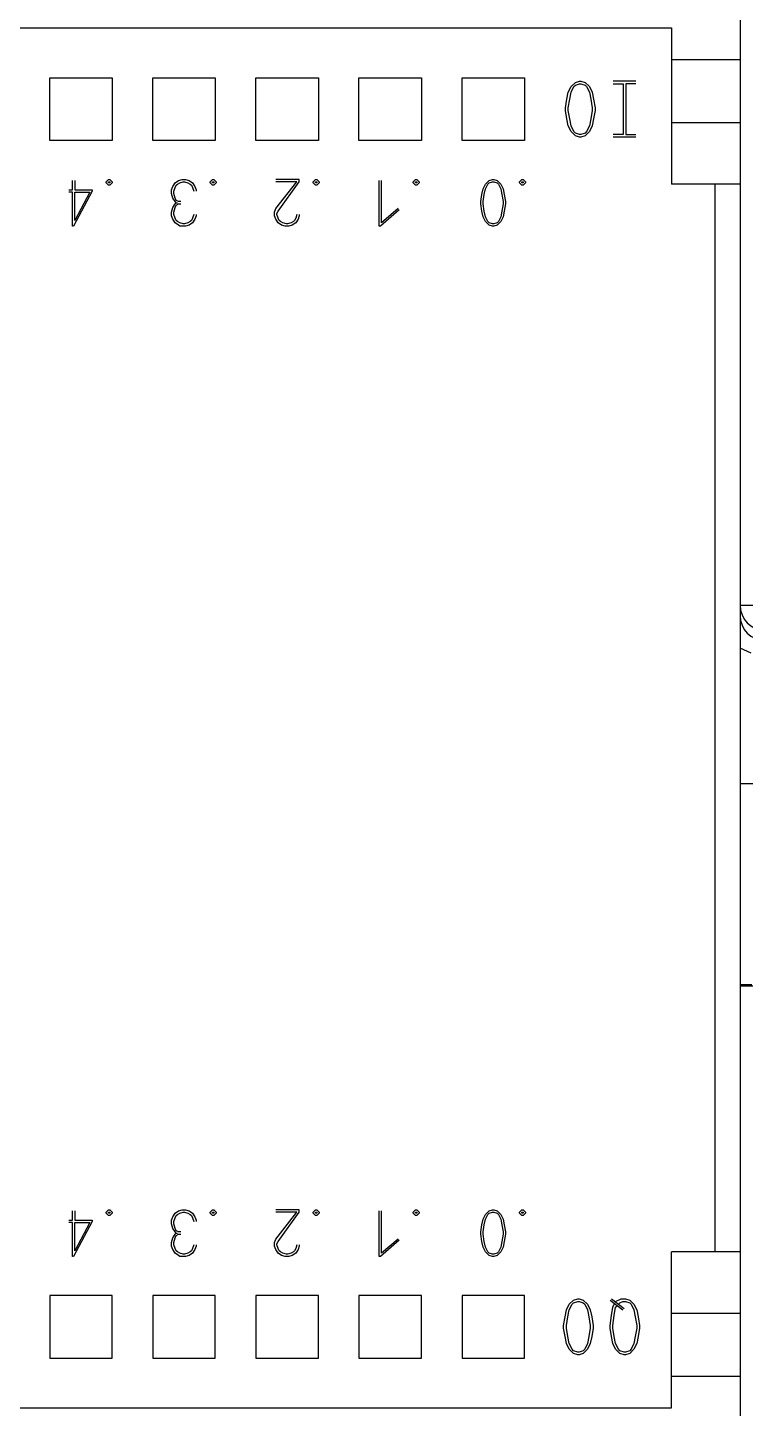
# Model space of a CAD drawing. Header units: millimetres. Extents: x 1181 to 1755, y 284 to 690.
# Drawn here: x 1445.63 to 1468.61, y 460.66 to 504.89 of the extents above; entities that cross this region are included whole.
import ezdxf

# ---------------------------------------------------------------- set-up
doc = ezdxf.new("R2010")
doc.units = ezdxf.units.MM
doc.layers.add('0007LEVEL_0', color=7, linetype='Continuous')
doc.layers.add('8_ALL_NOTES_BALLOONS_SYMBOLS_GT', color=7, linetype='Continuous')

msp = doc.modelspace()

# ---------------------------------------------------------------- linework, layer by layer
at = {"color": 7, "linetype": 'Continuous'}
for p, q in [((1468.439, 521.976), (1468.439, 443.576)), ((1313.039, 504.876), (1466.239, 504.876)), ((1466.239, 504.876), (1466.239, 499.876)), ((1466.239, 503.863), (1468.439, 503.863)), ((1446.339, 501.276), (1446.339, 503.276)), ((1446.339, 503.276), (1448.339, 503.276)), ((1448.339, 503.276), (1448.339, 501.276)), ((1449.639, 501.276), (1449.639, 503.276)), ((1449.639, 503.276), (1451.639, 503.276)), ((1451.639, 503.276), (1451.639, 501.276)), ((1452.939, 501.276), (1452.939, 503.276)), ((1452.939, 503.276), (1454.939, 503.276)), ((1454.939, 503.276), (1454.939, 501.276)), ((1456.239, 501.276), (1456.239, 503.276)), ((1456.239, 503.276), (1458.239, 503.276)), ((1458.239, 503.276), (1458.239, 501.276)), ((1459.539, 501.276), (1459.539, 503.276)), ((1459.539, 503.276), (1461.539, 503.276)), ((1461.539, 503.276), (1461.539, 501.276)), ((1466.239, 501.848), (1468.439, 501.848)), ((1448.339, 501.276), (1446.339, 501.276)), ((1451.639, 501.276), (1449.639, 501.276)), ((1454.939, 501.276), (1452.939, 501.276)), ((1458.239, 501.276), (1456.239, 501.276)), ((1461.539, 501.276), (1459.539, 501.276)), ((1468.439, 499.876), (1466.239, 499.876)), ((1468.439, 480.676), (1469.189, 480.676)), ((1485.839, 474.182), (1468.439, 474.19)), ((1466.239, 460.676), (1466.239, 465.676)), ((1468.439, 465.676), (1466.239, 465.676)), ((1446.339, 464.276), (1446.339, 462.276)), ((1448.339, 464.276), (1446.339, 464.276)), ((1448.339, 462.276), (1448.339, 464.276)), ((1449.639, 464.276), (1449.639, 462.276)), ((1451.639, 464.276), (1449.639, 464.276)), ((1451.639, 462.276), (1451.639, 464.276)), ((1452.939, 464.276), (1452.939, 462.276)), ((1454.939, 464.276), (1452.939, 464.276)), ((1454.939, 462.276), (1454.939, 464.276)), ((1456.239, 464.276), (1456.239, 462.276)), ((1458.239, 464.276), (1456.239, 464.276)), ((1458.239, 462.276), (1458.239, 464.276)), ((1459.539, 464.276), (1459.539, 462.276)), ((1461.539, 464.276), (1459.539, 464.276)), ((1461.539, 462.276), (1461.539, 464.276)), ((1468.439, 463.703), (1466.239, 463.703)), ((1446.339, 462.276), (1448.339, 462.276)), ((1449.639, 462.276), (1451.639, 462.276)), ((1452.939, 462.276), (1454.939, 462.276)), ((1456.239, 462.276), (1458.239, 462.276)), ((1459.539, 462.276), (1461.539, 462.276)), ((1468.439, 461.688), (1466.239, 461.688)), ((1313.039, 460.676), (1466.239, 460.676))]:
    msp.add_line(p, q, dxfattribs=at)
msp.add_arc((1469.239, 486.052), 0.8, 180, 269, dxfattribs=at)
at = {"layer": '0007LEVEL_0', "color": 7, "linetype": 'Continuous'}
for p, q in [((1462.939, 502.816), (1463.029, 502.996)), ((1463.029, 502.996), (1463.164, 503.131)), ((1463.029, 502.816), (1463.119, 502.996)), ((1463.119, 502.996), (1463.164, 503.041)), ((1463.164, 503.131), (1463.299, 503.176)), ((1463.164, 503.041), (1463.299, 503.086)), ((1463.299, 503.176), (1463.344, 503.176)), ((1463.299, 503.086), (1463.344, 503.086)), ((1463.344, 503.176), (1463.479, 503.131)), ((1463.344, 503.086), (1463.479, 503.041)), ((1463.479, 503.131), (1463.614, 502.996)), ((1463.479, 503.041), (1463.524, 502.996)), ((1463.524, 502.996), (1463.614, 502.816)), ((1463.614, 502.996), (1463.704, 502.816)), ((1465.099, 503.176), (1464.379, 503.176)), ((1464.379, 503.086), (1464.694, 503.086)), ((1464.694, 503.086), (1464.694, 501.466)), ((1464.784, 503.086), (1464.784, 501.466)), ((1465.099, 503.086), (1464.784, 503.086)), ((1462.849, 502.321), (1462.894, 502.591)), ((1462.894, 502.591), (1462.939, 502.816)), ((1462.939, 502.321), (1462.984, 502.591)), ((1462.984, 502.591), (1463.029, 502.816)), ((1463.614, 502.816), (1463.659, 502.591)), ((1463.659, 502.591), (1463.704, 502.321)), ((1463.704, 502.816), (1463.749, 502.591)), ((1463.749, 502.591), (1463.794, 502.321)), ((1462.849, 502.231), (1462.849, 502.321)), ((1462.894, 501.961), (1462.849, 502.231)), ((1462.939, 501.736), (1462.894, 501.961)), ((1462.939, 502.231), (1462.939, 502.321)), ((1462.984, 501.961), (1462.939, 502.231)), ((1463.029, 501.736), (1462.984, 501.961)), ((1463.659, 501.961), (1463.614, 501.736)), ((1463.704, 502.231), (1463.659, 501.961)), ((1463.704, 502.321), (1463.704, 502.231)), ((1463.749, 501.961), (1463.704, 501.736)), ((1463.794, 502.231), (1463.749, 501.961)), ((1463.794, 502.321), (1463.794, 502.231)), ((1463.029, 501.556), (1462.939, 501.736)), ((1463.119, 501.556), (1463.029, 501.736)), ((1463.164, 501.421), (1463.029, 501.556)), ((1463.164, 501.511), (1463.119, 501.556)), ((1463.299, 501.466), (1463.164, 501.511)), ((1463.479, 501.511), (1463.344, 501.466)), ((1463.614, 501.556), (1463.479, 501.421)), ((1463.524, 501.556), (1463.479, 501.511)), ((1463.614, 501.736), (1463.524, 501.556)), ((1463.704, 501.736), (1463.614, 501.556)), ((1463.299, 501.376), (1463.164, 501.421)), ((1463.344, 501.466), (1463.299, 501.466)), ((1463.344, 501.376), (1463.299, 501.376)), ((1463.479, 501.421), (1463.344, 501.376)), ((1464.694, 501.466), (1464.379, 501.466)), ((1465.099, 501.376), (1464.379, 501.376)), ((1464.784, 501.466), (1465.099, 501.466)), ((1447.064, 499.688), (1447.064, 499.988)), ((1447.139, 499.988), (1447.139, 499.688)), ((1448.151, 499.951), (1448.226, 500.026)), ((1448.151, 499.913), (1448.151, 499.951)), ((1448.226, 499.838), (1448.151, 499.913)), ((1448.226, 500.026), (1448.264, 500.026)), ((1448.226, 499.913), (1448.226, 499.951)), ((1448.226, 499.951), (1448.264, 499.951)), ((1448.264, 499.913), (1448.226, 499.913)), ((1448.264, 499.838), (1448.226, 499.838)), ((1448.264, 500.026), (1448.339, 499.951)), ((1448.264, 499.951), (1448.264, 499.913)), ((1448.339, 499.913), (1448.264, 499.838)), ((1448.339, 499.951), (1448.339, 499.913)), ((1450.239, 499.688), (1450.276, 499.801)), ((1450.276, 499.801), (1450.351, 499.913)), ((1450.314, 499.651), (1450.351, 499.763)), ((1450.351, 499.913), (1450.464, 499.988)), ((1450.351, 499.763), (1450.389, 499.838)), ((1450.389, 499.838), (1450.426, 499.876)), ((1450.426, 499.876), (1450.501, 499.913)), ((1450.464, 499.988), (1450.576, 500.026)), ((1450.501, 499.913), (1450.614, 499.951)), ((1450.576, 500.026), (1450.689, 500.026)), ((1450.614, 499.951), (1450.651, 499.951)), ((1450.651, 499.951), (1450.764, 499.913)), ((1450.689, 500.026), (1450.801, 499.988)), ((1450.764, 499.913), (1450.839, 499.876)), ((1450.801, 499.988), (1450.914, 499.913)), ((1450.839, 499.876), (1450.876, 499.838)), ((1450.876, 499.838), (1450.914, 499.763)), ((1450.914, 499.913), (1450.989, 499.801)), ((1450.914, 499.763), (1450.951, 499.651)), ((1450.989, 499.801), (1451.026, 499.688)), ((1451.476, 499.951), (1451.551, 500.026)), ((1451.476, 499.913), (1451.476, 499.951)), ((1451.551, 499.838), (1451.476, 499.913)), ((1451.551, 500.026), (1451.589, 500.026)), ((1451.551, 499.913), (1451.551, 499.951)), ((1451.551, 499.951), (1451.589, 499.951)), ((1451.589, 499.913), (1451.551, 499.913)), ((1451.589, 499.838), (1451.551, 499.838)), ((1451.589, 500.026), (1451.664, 499.951)), ((1451.589, 499.951), (1451.589, 499.913)), ((1451.664, 499.913), (1451.589, 499.838)), ((1451.664, 499.951), (1451.664, 499.913)), ((1454.326, 500.026), (1453.576, 500.026)), ((1453.576, 499.088), (1454.251, 499.951)), ((1454.251, 499.951), (1453.576, 499.951)), ((1453.651, 499.013), (1454.326, 499.951)), ((1454.326, 499.951), (1454.326, 500.026)), ((1454.776, 499.951), (1454.851, 500.026)), ((1454.776, 499.913), (1454.776, 499.951)), ((1454.851, 499.838), (1454.776, 499.913)), ((1454.851, 500.026), (1454.889, 500.026)), ((1454.851, 499.913), (1454.851, 499.951)), ((1454.851, 499.951), (1454.889, 499.951)), ((1454.889, 499.913), (1454.851, 499.913)), ((1454.889, 499.838), (1454.851, 499.838)), ((1454.889, 500.026), (1454.964, 499.951)), ((1454.889, 499.951), (1454.889, 499.913)), ((1454.964, 499.913), (1454.889, 499.838)), ((1454.964, 499.951), (1454.964, 499.913)), ((1456.889, 498.526), (1456.889, 499.988)), ((1456.964, 498.638), (1456.964, 499.988)), ((1457.976, 499.951), (1458.051, 500.026)), ((1457.976, 499.913), (1457.976, 499.951)), ((1458.051, 499.838), (1457.976, 499.913)), ((1458.051, 500.026), (1458.089, 500.026)), ((1458.051, 499.913), (1458.051, 499.951)), ((1458.051, 499.951), (1458.089, 499.951)), ((1458.089, 499.913), (1458.051, 499.913)), ((1458.089, 499.838), (1458.051, 499.838)), ((1458.089, 500.026), (1458.164, 499.951)), ((1458.089, 499.951), (1458.089, 499.913)), ((1458.164, 499.913), (1458.089, 499.838)), ((1458.164, 499.951), (1458.164, 499.913)), ((1460.176, 499.538), (1460.214, 499.726)), ((1460.214, 499.726), (1460.289, 499.876)), ((1460.251, 499.538), (1460.289, 499.726)), ((1460.289, 499.876), (1460.401, 499.988)), ((1460.289, 499.726), (1460.364, 499.876)), ((1460.364, 499.876), (1460.401, 499.913)), ((1460.401, 499.988), (1460.514, 500.026)), ((1460.401, 499.913), (1460.514, 499.951)), ((1460.514, 500.026), (1460.551, 500.026)), ((1460.514, 499.951), (1460.551, 499.951)), ((1460.551, 500.026), (1460.664, 499.988)), ((1460.551, 499.951), (1460.664, 499.913)), ((1460.664, 499.988), (1460.776, 499.876)), ((1460.664, 499.913), (1460.701, 499.876)), ((1460.701, 499.876), (1460.776, 499.726)), ((1460.776, 499.876), (1460.851, 499.726)), ((1460.776, 499.726), (1460.814, 499.538)), ((1460.851, 499.726), (1460.889, 499.538)), ((1461.376, 499.951), (1461.451, 500.026)), ((1461.376, 499.913), (1461.376, 499.951)), ((1461.451, 499.838), (1461.376, 499.913)), ((1461.451, 500.026), (1461.489, 500.026)), ((1461.451, 499.913), (1461.451, 499.951)), ((1461.451, 499.951), (1461.489, 499.951)), ((1461.489, 499.913), (1461.451, 499.913)), ((1461.489, 499.838), (1461.451, 499.838)), ((1461.489, 500.026), (1461.564, 499.951)), ((1461.489, 499.951), (1461.489, 499.913)), ((1461.564, 499.913), (1461.489, 499.838)), ((1461.564, 499.951), (1461.564, 499.913)), ((1446.951, 499.688), (1447.064, 499.688)), ((1447.064, 499.613), (1446.951, 499.613)), ((1447.064, 498.526), (1447.064, 499.613)), ((1447.701, 499.651), (1447.101, 498.526)), ((1447.139, 499.688), (1447.701, 499.688)), ((1447.626, 499.613), (1447.139, 498.713)), ((1447.139, 498.713), (1447.139, 499.613)), ((1447.139, 499.613), (1447.626, 499.613)), ((1447.701, 499.688), (1447.701, 499.651)), ((1450.239, 499.576), (1450.239, 499.688)), ((1450.276, 499.426), (1450.239, 499.576)), ((1450.351, 499.313), (1450.276, 499.426)), ((1450.314, 499.576), (1450.314, 499.651)), ((1450.351, 499.426), (1450.314, 499.576)), ((1450.389, 499.351), (1450.351, 499.426)), ((1450.389, 499.276), (1450.351, 499.313)), ((1450.464, 499.313), (1450.389, 499.351)), ((1450.539, 499.313), (1450.464, 499.313)), ((1451.026, 499.688), (1451.026, 499.651)), ((1460.139, 499.313), (1460.176, 499.538)), ((1460.139, 499.238), (1460.139, 499.313)), ((1460.214, 499.313), (1460.251, 499.538)), ((1460.214, 499.238), (1460.214, 499.313)), ((1460.814, 499.538), (1460.851, 499.313)), ((1460.851, 499.313), (1460.851, 499.238)), ((1460.889, 499.538), (1460.926, 499.313)), ((1460.926, 499.313), (1460.926, 499.238)), ((1450.239, 498.976), (1450.276, 499.126)), ((1450.239, 498.863), (1450.239, 498.976)), ((1450.276, 498.751), (1450.239, 498.863)), ((1450.276, 499.126), (1450.351, 499.238)), ((1450.314, 498.976), (1450.351, 499.126)), ((1450.314, 498.901), (1450.314, 498.976)), ((1450.351, 498.788), (1450.314, 498.901)), ((1450.351, 499.238), (1450.389, 499.276)), ((1450.351, 499.126), (1450.389, 499.201)), ((1450.389, 499.276), (1450.426, 499.276)), ((1450.389, 499.201), (1450.464, 499.238)), ((1450.464, 499.238), (1450.539, 499.238)), ((1450.951, 498.901), (1450.914, 498.788)), ((1451.026, 498.863), (1450.989, 498.751)), ((1451.026, 498.901), (1451.026, 498.863)), ((1453.539, 498.976), (1453.576, 499.088)), ((1453.539, 498.863), (1453.539, 498.976)), ((1453.576, 498.751), (1453.539, 498.863)), ((1453.614, 498.938), (1453.651, 499.013)), ((1453.614, 498.901), (1453.614, 498.938)), ((1453.651, 498.788), (1453.614, 498.901)), ((1454.251, 498.901), (1454.214, 498.788)), ((1454.326, 498.863), (1454.289, 498.751)), ((1454.326, 498.901), (1454.326, 498.863)), ((1457.526, 499.051), (1456.926, 498.526)), ((1457.489, 499.088), (1456.964, 498.638)), ((1460.176, 499.013), (1460.139, 499.238)), ((1460.214, 498.826), (1460.176, 499.013)), ((1460.251, 499.013), (1460.214, 499.238)), ((1460.289, 498.826), (1460.251, 499.013)), ((1460.814, 499.013), (1460.776, 498.826)), ((1460.851, 499.238), (1460.814, 499.013)), ((1460.889, 499.013), (1460.851, 498.826)), ((1460.926, 499.238), (1460.889, 499.013)), ((1447.101, 498.526), (1447.064, 498.526)), ((1450.351, 498.638), (1450.276, 498.751)), ((1450.389, 498.713), (1450.351, 498.788)), ((1450.464, 498.563), (1450.351, 498.638)), ((1450.426, 498.676), (1450.389, 498.713)), ((1450.501, 498.638), (1450.426, 498.676)), ((1450.501, 498.526), (1450.464, 498.563)), ((1450.614, 498.601), (1450.501, 498.638)), ((1450.689, 498.526), (1450.501, 498.526)), ((1450.651, 498.601), (1450.614, 498.601)), ((1450.764, 498.638), (1450.651, 498.601)), ((1450.801, 498.563), (1450.689, 498.526)), ((1450.839, 498.676), (1450.764, 498.638)), ((1450.914, 498.638), (1450.801, 498.563)), ((1450.876, 498.713), (1450.839, 498.676)), ((1450.914, 498.788), (1450.876, 498.713)), ((1450.989, 498.751), (1450.914, 498.638)), ((1453.651, 498.638), (1453.576, 498.751)), ((1453.689, 498.713), (1453.651, 498.788)), ((1453.764, 498.563), (1453.651, 498.638)), ((1453.726, 498.676), (1453.689, 498.713)), ((1453.801, 498.638), (1453.726, 498.676)), ((1453.876, 498.526), (1453.764, 498.563)), ((1453.914, 498.601), (1453.801, 498.638)), ((1453.989, 498.526), (1453.876, 498.526)), ((1453.951, 498.601), (1453.914, 498.601)), ((1454.064, 498.638), (1453.951, 498.601)), ((1454.101, 498.563), (1453.989, 498.526)), ((1454.139, 498.676), (1454.064, 498.638)), ((1454.214, 498.638), (1454.101, 498.563)), ((1454.176, 498.713), (1454.139, 498.676)), ((1454.214, 498.788), (1454.176, 498.713)), ((1454.289, 498.751), (1454.214, 498.638)), ((1456.926, 498.526), (1456.889, 498.526)), ((1460.289, 498.676), (1460.214, 498.826)), ((1460.364, 498.676), (1460.289, 498.826)), ((1460.401, 498.563), (1460.289, 498.676)), ((1460.401, 498.638), (1460.364, 498.676)), ((1460.514, 498.601), (1460.401, 498.638)), ((1460.514, 498.526), (1460.401, 498.563)), ((1460.551, 498.601), (1460.514, 498.601)), ((1460.551, 498.526), (1460.514, 498.526)), ((1460.664, 498.638), (1460.551, 498.601)), ((1460.664, 498.563), (1460.551, 498.526)), ((1460.776, 498.676), (1460.664, 498.563)), ((1460.701, 498.676), (1460.664, 498.638)), ((1460.776, 498.826), (1460.701, 498.676)), ((1460.851, 498.826), (1460.776, 498.676)), ((1448.151, 466.951), (1448.226, 467.026)), ((1448.226, 467.026), (1448.264, 467.026)), ((1448.264, 467.026), (1448.339, 466.951)), ((1450.464, 466.988), (1450.576, 467.026)), ((1450.576, 467.026), (1450.689, 467.026)), ((1450.689, 467.026), (1450.801, 466.988)), ((1451.476, 466.951), (1451.551, 467.026)), ((1451.551, 467.026), (1451.589, 467.026)), ((1451.589, 467.026), (1451.664, 466.951)), ((1454.326, 467.026), (1453.576, 467.026)), ((1454.326, 466.951), (1454.326, 467.026)), ((1454.776, 466.951), (1454.851, 467.026)), ((1454.851, 467.026), (1454.889, 467.026)), ((1454.889, 467.026), (1454.964, 466.951)), ((1457.976, 466.951), (1458.051, 467.026)), ((1458.051, 467.026), (1458.089, 467.026)), ((1458.089, 467.026), (1458.164, 466.951)), ((1460.401, 466.988), (1460.514, 467.026)), ((1460.514, 467.026), (1460.551, 467.026)), ((1460.551, 467.026), (1460.664, 466.988)), ((1461.376, 466.951), (1461.451, 467.026)), ((1461.451, 467.026), (1461.489, 467.026)), ((1461.489, 467.026), (1461.564, 466.951)), ((1446.951, 466.688), (1447.064, 466.688)), ((1447.064, 466.613), (1446.951, 466.613)), ((1447.064, 466.688), (1447.064, 466.988)), ((1447.064, 465.526), (1447.064, 466.613)), ((1447.701, 466.651), (1447.101, 465.526)), ((1447.139, 466.988), (1447.139, 466.688)), ((1447.139, 466.688), (1447.701, 466.688)), ((1447.626, 466.613), (1447.139, 465.713)), ((1447.139, 465.713), (1447.139, 466.613)), ((1447.139, 466.613), (1447.626, 466.613)), ((1447.701, 466.688), (1447.701, 466.651)), ((1448.151, 466.913), (1448.151, 466.951)), ((1448.226, 466.838), (1448.151, 466.913)), ((1448.226, 466.913), (1448.226, 466.951)), ((1448.226, 466.951), (1448.264, 466.951)), ((1448.264, 466.913), (1448.226, 466.913)), ((1448.264, 466.838), (1448.226, 466.838)), ((1448.264, 466.951), (1448.264, 466.913)), ((1448.339, 466.913), (1448.264, 466.838)), ((1448.339, 466.951), (1448.339, 466.913)), ((1450.239, 466.688), (1450.276, 466.801)), ((1450.239, 466.576), (1450.239, 466.688)), ((1450.276, 466.426), (1450.239, 466.576)), ((1450.276, 466.801), (1450.351, 466.913)), ((1450.314, 466.651), (1450.351, 466.763)), ((1450.314, 466.576), (1450.314, 466.651)), ((1450.351, 466.426), (1450.314, 466.576)), ((1450.351, 466.913), (1450.464, 466.988)), ((1450.351, 466.763), (1450.389, 466.838)), ((1450.389, 466.838), (1450.426, 466.876)), ((1450.426, 466.876), (1450.501, 466.913)), ((1450.501, 466.913), (1450.614, 466.951)), ((1450.614, 466.951), (1450.651, 466.951)), ((1450.651, 466.951), (1450.764, 466.913)), ((1450.764, 466.913), (1450.839, 466.876)), ((1450.801, 466.988), (1450.914, 466.913)), ((1450.839, 466.876), (1450.876, 466.838)), ((1450.876, 466.838), (1450.914, 466.763)), ((1450.914, 466.913), (1450.989, 466.801)), ((1450.914, 466.763), (1450.951, 466.651)), ((1450.989, 466.801), (1451.026, 466.688)), ((1451.026, 466.688), (1451.026, 466.651)), ((1451.476, 466.913), (1451.476, 466.951)), ((1451.551, 466.838), (1451.476, 466.913)), ((1451.551, 466.913), (1451.551, 466.951)), ((1451.551, 466.951), (1451.589, 466.951)), ((1451.589, 466.913), (1451.551, 466.913)), ((1451.589, 466.838), (1451.551, 466.838)), ((1451.589, 466.951), (1451.589, 466.913)), ((1451.664, 466.913), (1451.589, 466.838)), ((1451.664, 466.951), (1451.664, 466.913)), ((1453.576, 466.088), (1454.251, 466.951)), ((1454.251, 466.951), (1453.576, 466.951)), ((1453.651, 466.013), (1454.326, 466.951)), ((1454.776, 466.913), (1454.776, 466.951)), ((1454.851, 466.838), (1454.776, 466.913)), ((1454.851, 466.913), (1454.851, 466.951)), ((1454.851, 466.951), (1454.889, 466.951)), ((1454.889, 466.913), (1454.851, 466.913)), ((1454.889, 466.838), (1454.851, 466.838)), ((1454.889, 466.951), (1454.889, 466.913)), ((1454.964, 466.913), (1454.889, 466.838)), ((1454.964, 466.951), (1454.964, 466.913)), ((1456.889, 465.526), (1456.889, 466.988)), ((1456.964, 465.638), (1456.964, 466.988)), ((1457.976, 466.913), (1457.976, 466.951)), ((1458.051, 466.838), (1457.976, 466.913)), ((1458.051, 466.913), (1458.051, 466.951)), ((1458.051, 466.951), (1458.089, 466.951)), ((1458.089, 466.913), (1458.051, 466.913)), ((1458.089, 466.838), (1458.051, 466.838)), ((1458.089, 466.951), (1458.089, 466.913)), ((1458.164, 466.913), (1458.089, 466.838)), ((1458.164, 466.951), (1458.164, 466.913)), ((1460.176, 466.538), (1460.214, 466.726)), ((1460.214, 466.726), (1460.289, 466.876)), ((1460.251, 466.538), (1460.289, 466.726)), ((1460.289, 466.876), (1460.401, 466.988)), ((1460.289, 466.726), (1460.364, 466.876)), ((1460.364, 466.876), (1460.401, 466.913)), ((1460.401, 466.913), (1460.514, 466.951)), ((1460.514, 466.951), (1460.551, 466.951)), ((1460.551, 466.951), (1460.664, 466.913)), ((1460.664, 466.988), (1460.776, 466.876)), ((1460.664, 466.913), (1460.701, 466.876)), ((1460.701, 466.876), (1460.776, 466.726)), ((1460.776, 466.876), (1460.851, 466.726)), ((1460.776, 466.726), (1460.814, 466.538)), ((1460.851, 466.726), (1460.889, 466.538)), ((1461.376, 466.913), (1461.376, 466.951)), ((1461.451, 466.838), (1461.376, 466.913)), ((1461.451, 466.913), (1461.451, 466.951)), ((1461.451, 466.951), (1461.489, 466.951)), ((1461.489, 466.913), (1461.451, 466.913)), ((1461.489, 466.838), (1461.451, 466.838)), ((1461.489, 466.951), (1461.489, 466.913)), ((1461.564, 466.913), (1461.489, 466.838)), ((1461.564, 466.951), (1461.564, 466.913)), ((1450.239, 465.976), (1450.276, 466.126)), ((1450.351, 466.313), (1450.276, 466.426)), ((1450.276, 466.126), (1450.351, 466.238)), ((1450.314, 465.976), (1450.351, 466.126)), ((1450.389, 466.351), (1450.351, 466.426)), ((1450.389, 466.276), (1450.351, 466.313)), ((1450.351, 466.238), (1450.389, 466.276)), ((1450.351, 466.126), (1450.389, 466.201)), ((1450.464, 466.313), (1450.389, 466.351)), ((1450.389, 466.276), (1450.426, 466.276)), ((1450.389, 466.201), (1450.464, 466.238)), ((1450.539, 466.313), (1450.464, 466.313)), ((1450.464, 466.238), (1450.539, 466.238)), ((1460.139, 466.313), (1460.176, 466.538)), ((1460.139, 466.238), (1460.139, 466.313)), ((1460.176, 466.013), (1460.139, 466.238)), ((1460.214, 466.313), (1460.251, 466.538)), ((1460.214, 466.238), (1460.214, 466.313)), ((1460.251, 466.013), (1460.214, 466.238)), ((1460.814, 466.538), (1460.851, 466.313)), ((1460.851, 466.238), (1460.814, 466.013)), ((1460.851, 466.313), (1460.851, 466.238)), ((1460.889, 466.538), (1460.926, 466.313)), ((1460.926, 466.238), (1460.889, 466.013)), ((1460.926, 466.313), (1460.926, 466.238)), ((1450.239, 465.863), (1450.239, 465.976)), ((1450.276, 465.751), (1450.239, 465.863)), ((1450.351, 465.638), (1450.276, 465.751)), ((1450.314, 465.901), (1450.314, 465.976)), ((1450.351, 465.788), (1450.314, 465.901)), ((1450.389, 465.713), (1450.351, 465.788)), ((1450.426, 465.676), (1450.389, 465.713)), ((1450.501, 465.638), (1450.426, 465.676)), ((1450.839, 465.676), (1450.764, 465.638)), ((1450.876, 465.713), (1450.839, 465.676)), ((1450.914, 465.788), (1450.876, 465.713)), ((1450.951, 465.901), (1450.914, 465.788)), ((1450.989, 465.751), (1450.914, 465.638)), ((1451.026, 465.863), (1450.989, 465.751)), ((1451.026, 465.901), (1451.026, 465.863)), ((1453.539, 465.976), (1453.576, 466.088)), ((1453.539, 465.863), (1453.539, 465.976)), ((1453.576, 465.751), (1453.539, 465.863)), ((1453.651, 465.638), (1453.576, 465.751)), ((1453.614, 465.938), (1453.651, 466.013)), ((1453.614, 465.901), (1453.614, 465.938)), ((1453.651, 465.788), (1453.614, 465.901)), ((1453.689, 465.713), (1453.651, 465.788)), ((1453.726, 465.676), (1453.689, 465.713)), ((1453.801, 465.638), (1453.726, 465.676)), ((1454.139, 465.676), (1454.064, 465.638)), ((1454.176, 465.713), (1454.139, 465.676)), ((1454.214, 465.788), (1454.176, 465.713)), ((1454.251, 465.901), (1454.214, 465.788)), ((1454.289, 465.751), (1454.214, 465.638)), ((1454.326, 465.863), (1454.289, 465.751)), ((1454.326, 465.901), (1454.326, 465.863)), ((1457.526, 466.051), (1456.926, 465.526)), ((1457.489, 466.088), (1456.964, 465.638)), ((1460.214, 465.826), (1460.176, 466.013)), ((1460.289, 465.676), (1460.214, 465.826)), ((1460.289, 465.826), (1460.251, 466.013)), ((1460.364, 465.676), (1460.289, 465.826)), ((1460.401, 465.563), (1460.289, 465.676)), ((1460.401, 465.638), (1460.364, 465.676)), ((1460.776, 465.676), (1460.664, 465.563)), ((1460.701, 465.676), (1460.664, 465.638)), ((1460.776, 465.826), (1460.701, 465.676)), ((1460.814, 466.013), (1460.776, 465.826)), ((1460.851, 465.826), (1460.776, 465.676)), ((1460.889, 466.013), (1460.851, 465.826)), ((1447.101, 465.526), (1447.064, 465.526)), ((1450.464, 465.563), (1450.351, 465.638)), ((1450.501, 465.526), (1450.464, 465.563)), ((1450.614, 465.601), (1450.501, 465.638)), ((1450.689, 465.526), (1450.501, 465.526)), ((1450.651, 465.601), (1450.614, 465.601)), ((1450.764, 465.638), (1450.651, 465.601)), ((1450.801, 465.563), (1450.689, 465.526)), ((1450.914, 465.638), (1450.801, 465.563)), ((1453.764, 465.563), (1453.651, 465.638)), ((1453.876, 465.526), (1453.764, 465.563)), ((1453.914, 465.601), (1453.801, 465.638)), ((1453.989, 465.526), (1453.876, 465.526)), ((1453.951, 465.601), (1453.914, 465.601)), ((1454.064, 465.638), (1453.951, 465.601)), ((1454.101, 465.563), (1453.989, 465.526)), ((1454.214, 465.638), (1454.101, 465.563)), ((1456.926, 465.526), (1456.889, 465.526)), ((1460.514, 465.601), (1460.401, 465.638)), ((1460.514, 465.526), (1460.401, 465.563)), ((1460.551, 465.601), (1460.514, 465.601)), ((1460.551, 465.526), (1460.514, 465.526)), ((1460.664, 465.638), (1460.551, 465.601)), ((1460.664, 465.563), (1460.551, 465.526)), ((1462.879, 463.816), (1462.969, 463.996)), ((1462.969, 463.996), (1463.104, 464.131)), ((1462.969, 463.816), (1463.059, 463.996)), ((1463.059, 463.996), (1463.104, 464.041)), ((1463.104, 464.131), (1463.239, 464.176)), ((1463.104, 464.041), (1463.239, 464.086)), ((1463.239, 464.176), (1463.284, 464.176)), ((1463.239, 464.086), (1463.284, 464.086)), ((1463.284, 464.176), (1463.419, 464.131)), ((1463.284, 464.086), (1463.419, 464.041)), ((1463.419, 464.131), (1463.554, 463.996)), ((1463.419, 464.041), (1463.464, 463.996)), ((1463.464, 463.996), (1463.554, 463.816)), ((1463.554, 463.996), (1463.644, 463.816)), ((1464.274, 464.131), (1464.679, 463.816)), ((1464.319, 464.176), (1464.724, 463.861)), ((1464.319, 463.636), (1464.364, 463.906)), ((1464.364, 463.906), (1464.409, 463.996)), ((1464.409, 463.636), (1464.454, 463.906)), ((1464.454, 464.086), (1464.634, 464.176)), ((1464.454, 463.906), (1464.499, 463.951)), ((1464.544, 463.996), (1464.589, 464.041)), ((1464.589, 464.041), (1464.679, 464.086)), ((1464.634, 464.176), (1464.769, 464.176)), ((1464.679, 464.086), (1464.769, 464.086)), ((1464.769, 464.176), (1464.904, 464.131)), ((1464.769, 464.086), (1464.904, 464.041)), ((1464.904, 464.131), (1465.039, 463.996)), ((1464.904, 464.041), (1464.949, 463.996)), ((1464.949, 463.996), (1465.039, 463.816)), ((1465.039, 463.996), (1465.129, 463.816)), ((1462.789, 463.321), (1462.834, 463.591)), ((1462.834, 463.591), (1462.879, 463.816)), ((1462.879, 463.321), (1462.924, 463.591)), ((1462.924, 463.591), (1462.969, 463.816)), ((1463.554, 463.816), (1463.599, 463.591)), ((1463.599, 463.591), (1463.644, 463.321)), ((1463.644, 463.816), (1463.689, 463.591)), ((1463.689, 463.591), (1463.734, 463.321)), ((1464.274, 463.321), (1464.319, 463.636)), ((1464.364, 463.321), (1464.409, 463.636)), ((1465.039, 463.816), (1465.084, 463.591)), ((1465.084, 463.591), (1465.129, 463.321)), ((1465.129, 463.816), (1465.174, 463.591)), ((1465.174, 463.591), (1465.219, 463.321)), ((1462.789, 463.231), (1462.789, 463.321)), ((1462.834, 462.961), (1462.789, 463.231)), ((1462.879, 463.231), (1462.879, 463.321)), ((1462.924, 462.961), (1462.879, 463.231)), ((1463.644, 463.231), (1463.599, 462.961)), ((1463.644, 463.321), (1463.644, 463.231)), ((1463.734, 463.231), (1463.689, 462.961)), ((1463.734, 463.321), (1463.734, 463.231)), ((1464.274, 463.231), (1464.274, 463.321)), ((1464.319, 462.961), (1464.274, 463.231)), ((1464.364, 463.231), (1464.364, 463.321)), ((1464.409, 462.961), (1464.364, 463.231)), ((1465.129, 463.231), (1465.084, 462.961)), ((1465.129, 463.321), (1465.129, 463.231)), ((1465.219, 463.231), (1465.174, 462.961)), ((1465.219, 463.321), (1465.219, 463.231)), ((1462.879, 462.736), (1462.834, 462.961)), ((1462.969, 462.556), (1462.879, 462.736)), ((1462.969, 462.736), (1462.924, 462.961)), ((1463.059, 462.556), (1462.969, 462.736)), ((1463.554, 462.736), (1463.464, 462.556)), ((1463.599, 462.961), (1463.554, 462.736)), ((1463.644, 462.736), (1463.554, 462.556)), ((1463.689, 462.961), (1463.644, 462.736)), ((1464.364, 462.736), (1464.319, 462.961)), ((1464.454, 462.556), (1464.364, 462.736)), ((1464.454, 462.736), (1464.409, 462.961)), ((1464.544, 462.556), (1464.454, 462.736)), ((1465.039, 462.736), (1464.949, 462.556)), ((1465.084, 462.961), (1465.039, 462.736)), ((1465.129, 462.736), (1465.039, 462.556)), ((1465.174, 462.961), (1465.129, 462.736)), ((1463.104, 462.421), (1462.969, 462.556)), ((1463.104, 462.511), (1463.059, 462.556)), ((1463.239, 462.466), (1463.104, 462.511)), ((1463.239, 462.376), (1463.104, 462.421)), ((1463.284, 462.466), (1463.239, 462.466)), ((1463.284, 462.376), (1463.239, 462.376)), ((1463.419, 462.511), (1463.284, 462.466)), ((1463.419, 462.421), (1463.284, 462.376)), ((1463.554, 462.556), (1463.419, 462.421)), ((1463.464, 462.556), (1463.419, 462.511)), ((1464.589, 462.421), (1464.454, 462.556)), ((1464.589, 462.511), (1464.544, 462.556)), ((1464.724, 462.466), (1464.589, 462.511)), ((1464.724, 462.376), (1464.589, 462.421)), ((1464.769, 462.466), (1464.724, 462.466)), ((1464.769, 462.376), (1464.724, 462.376)), ((1464.904, 462.511), (1464.769, 462.466)), ((1464.904, 462.421), (1464.769, 462.376)), ((1464.949, 462.556), (1464.904, 462.511)), ((1465.039, 462.556), (1464.904, 462.421))]:
    msp.add_line(p, q, dxfattribs=at)
at = {"layer": '8_ALL_NOTES_BALLOONS_SYMBOLS_GT', "color": 7, "linetype": 'Continuous'}
for p, q in [((1468.439, 521.976), (1468.439, 443.576)), ((1466.239, 504.876), (1466.239, 499.876)), ((1466.239, 503.863), (1468.439, 503.863)), ((1466.239, 501.848), (1468.439, 501.848)), ((1468.439, 499.876), (1466.239, 499.876)), ((1467.639, 465.676), (1467.639, 499.876)), ((1468.439, 486.385), (1469.218, 486.385)), ((1468.79, 484.856), (1468.439, 485.012)), ((1468.439, 480.676), (1468.774, 480.676)), ((1468.809, 474.226), (1468.439, 474.226)), ((1466.239, 460.676), (1466.239, 465.676)), ((1468.439, 465.676), (1466.239, 465.676)), ((1468.439, 463.703), (1466.239, 463.703)), ((1468.439, 461.688), (1466.239, 461.688))]:
    msp.add_line(p, q, dxfattribs=at)
msp.add_arc((1469.239, 486.385), 0.8, 180, 268.5, dxfattribs=at)

doc.saveas('drawing.dxf')
